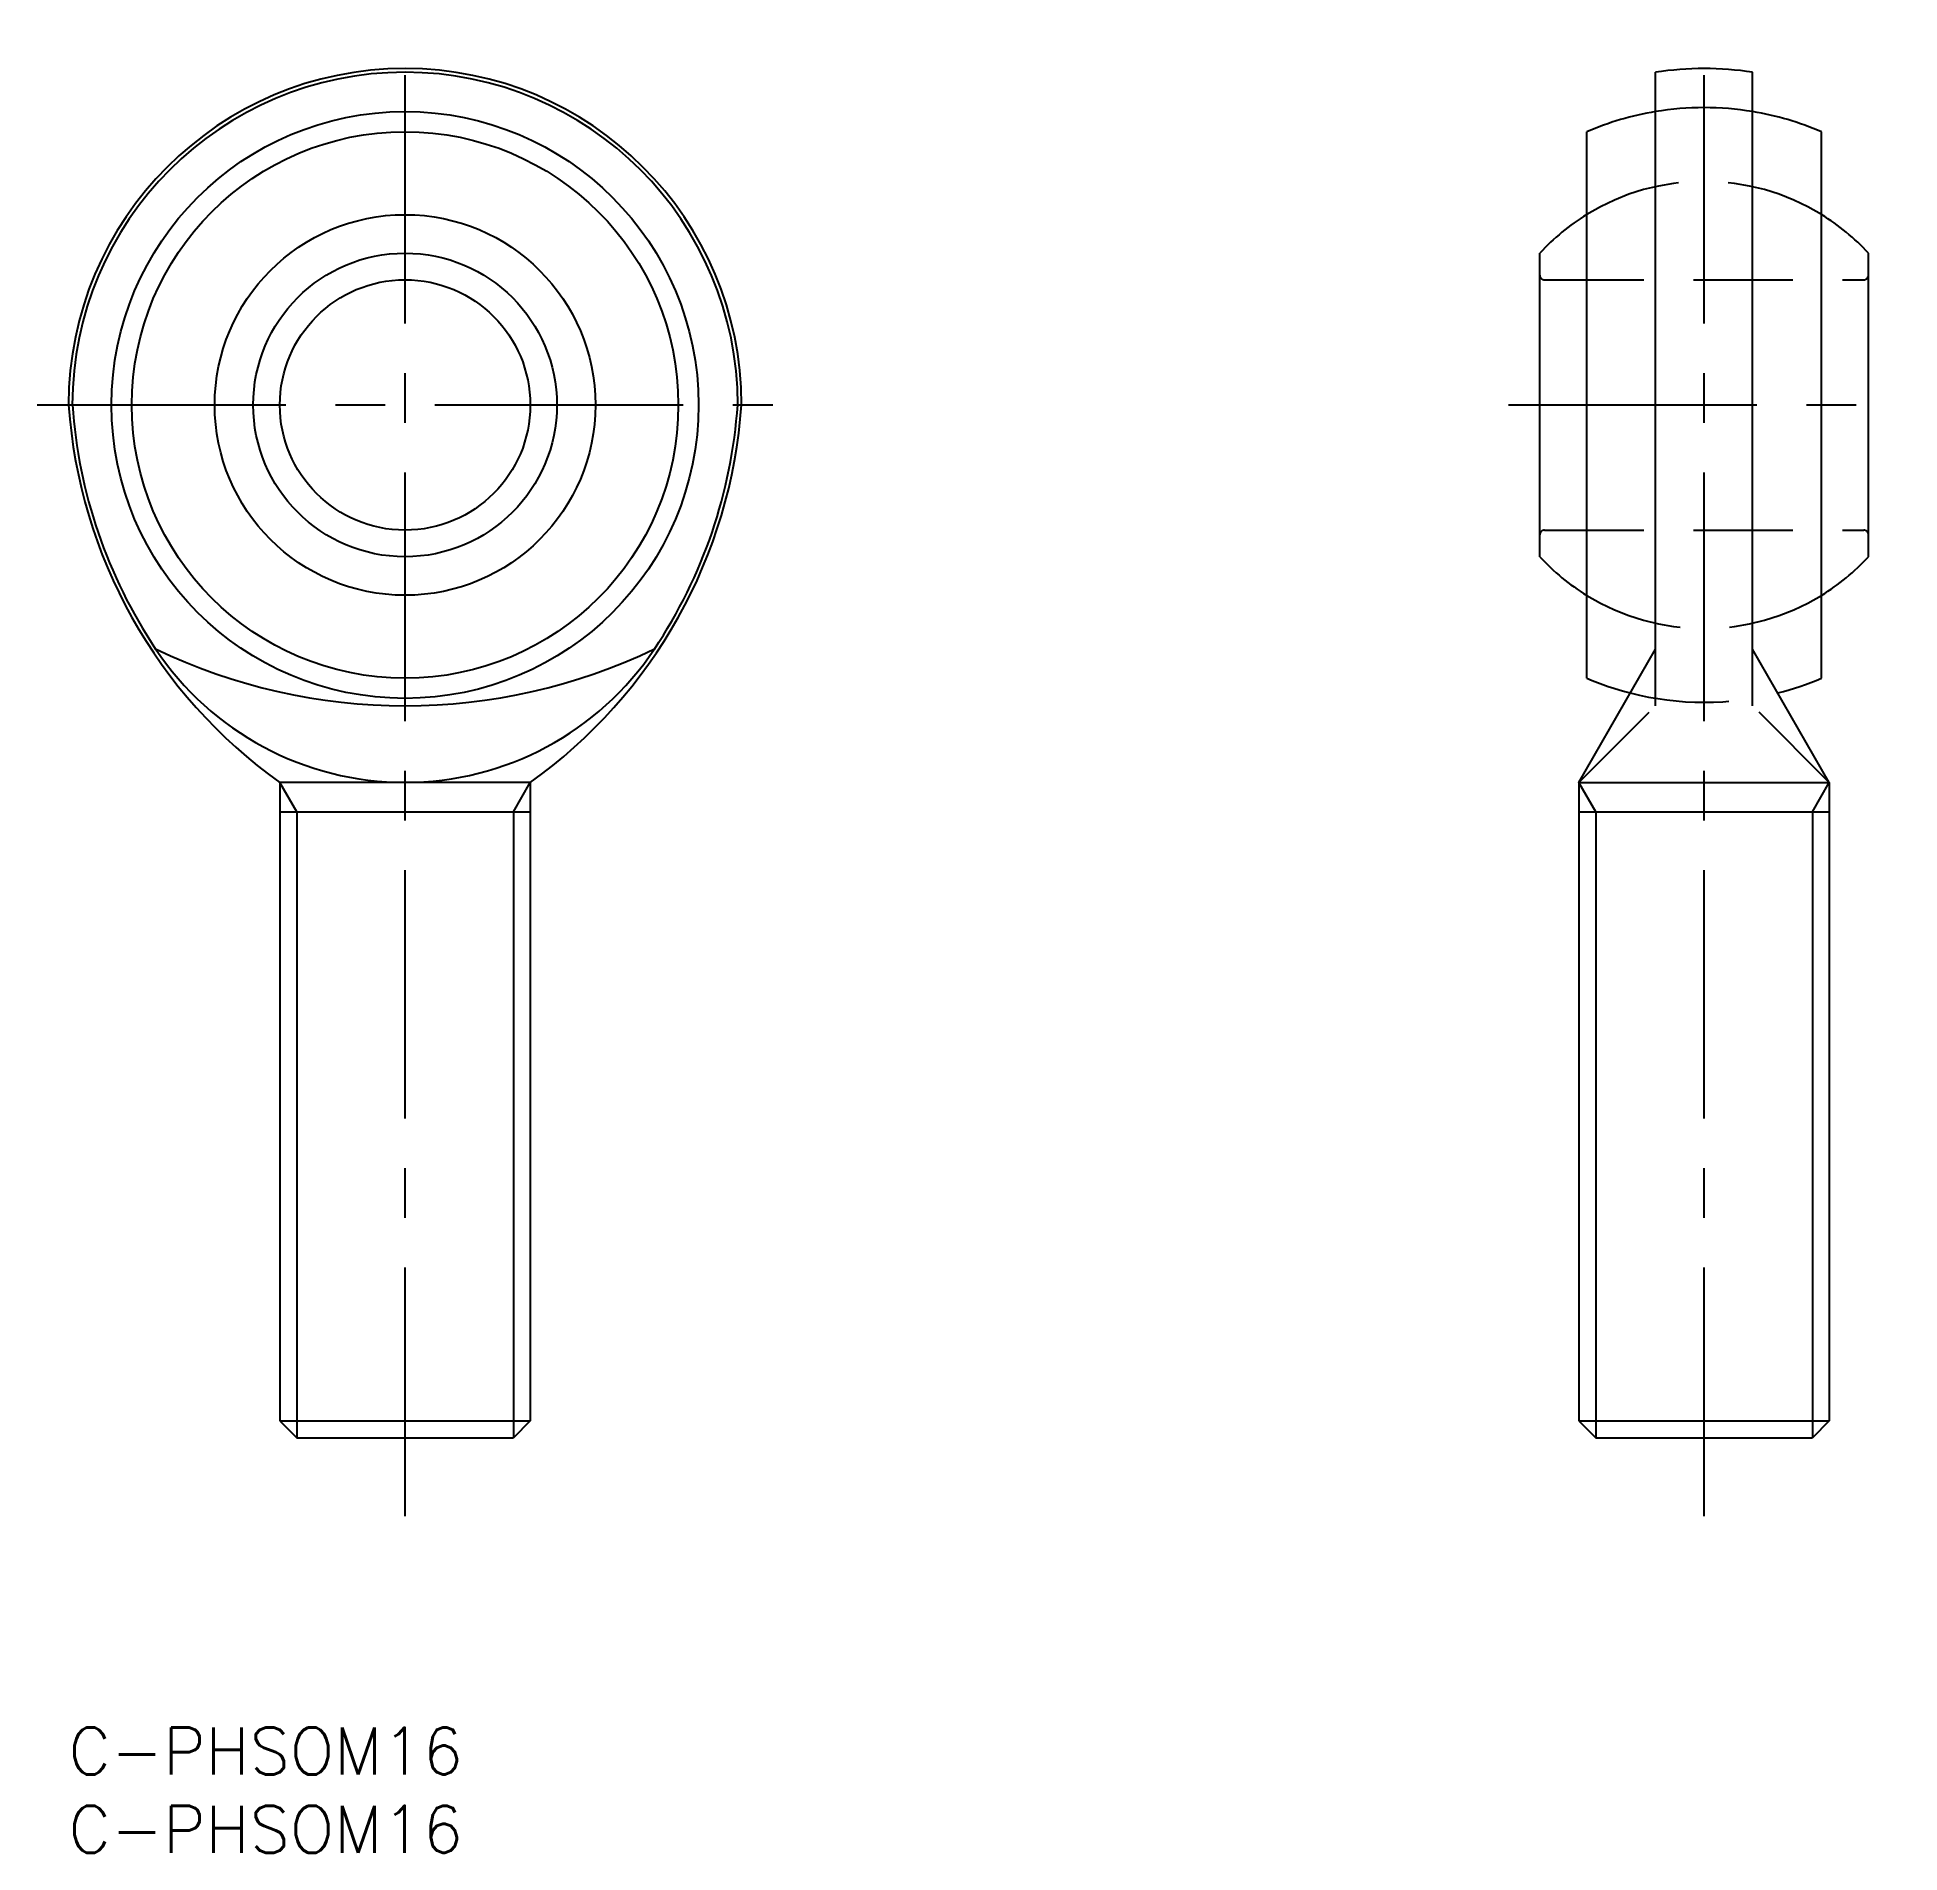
# Model space of a CAD drawing. Extents: x -2 to 117, y -8 to 108.
import ezdxf
from ezdxf.enums import TextEntityAlignment as Align

# ---------------------------------------------------------------- set-up
doc = ezdxf.new("R2010")
doc.units = 0
doc.header["$LTSCALE"] = 0.5
doc.linetypes.add('CENTER', pattern=[50.8, 31.75, -6.35, 6.35, -6.35])
doc.linetypes.add('DASHED', pattern=[19.05, 12.7, -6.35])
doc.layers.get('0').update_dxf_attribs({"linetype": 'CONTINUOUS'})
doc.layers.add('CENTER', color=1, linetype='CENTER')
doc.styles.get("Standard").update_dxf_attribs({"font": 'txt.shx', "height": 3, "bigfont": 'bigfont.shx'})

msp = doc.modelspace()

# ---------------------------------------------------------------- linework, layer by layer
at = {"color": 7, "linetype": 'CONTINUOUS'}
for p, q in [((101.4, 68.92), (101.4, 105.78)), ((107.6, 68.92), (107.6, 105.78)), ((97, 67.06), (97, 101.98)), ((112, 67.06), (112, 101.98)), ((94, 74.82), (94, 94.22)), ((115, 74.82), (115, 94.22)), ((96.5, 60.39), (101.4, 68.92)), ((112.5, 60.39), (107.6, 68.92)), ((13.5, 60.39), (13.5, 19.6)), ((29.5, 60.39), (13.5, 60.39)), ((29.5, 60.39), (29.5, 19.6)), ((96.5, 60.39), (96.5, 19.6)), ((96.5, 60.39), (112.5, 60.39)), ((112.5, 60.39), (112.5, 19.6)), ((13.5, 58.52), (29.5, 58.52)), ((96.5, 58.52), (112.5, 58.52)), ((13.5, 19.6), (29.5, 19.6)), ((13.5, 19.6), (14.58, 18.52)), ((29.5, 19.6), (28.42, 18.52)), ((96.5, 19.6), (112.5, 19.6)), ((96.5, 19.6), (97.58, 18.52)), ((112.5, 19.6), (111.42, 18.52)), ((14.58, 18.52), (28.42, 18.52)), ((97.58, 18.52), (111.42, 18.52))]:
    msp.add_line(p, q, dxfattribs=at)
at = {"color": 3, "linetype": 'DASHED'}
for p, q in [((94.3, 92.52), (114.7, 92.52)), ((94.3, 76.52), (114.7, 76.52)), ((101.4, 65.29), (101.4, 68.92)), ((107.6, 65.29), (107.6, 68.92)), ((96.5, 60.39), (101.4, 65.29)), ((112.5, 60.39), (107.6, 65.29))]:
    msp.add_line(p, q, dxfattribs=at)
at = {"color": 3, "linetype": 'CONTINUOUS'}
for p, q in [((14.58, 58.52), (13.5, 60.39)), ((28.42, 58.52), (29.5, 60.39)), ((97.58, 58.52), (96.5, 60.39)), ((111.42, 58.52), (112.5, 60.39)), ((14.58, 58.52), (14.58, 18.52)), ((28.42, 58.52), (28.42, 18.52)), ((97.58, 58.52), (97.58, 18.52)), ((111.42, 58.52), (111.42, 18.52))]:
    msp.add_line(p, q, dxfattribs=at)
at = {"color": 7, "linetype": 'CONTINUOUS'}
for radius in [18.75, 17.46, 12.16, 9.7, 8]:
    msp.add_circle((21.5, 84.52), radius, dxfattribs=at)
for centre, radius, start, end in [((21.5, 84.52), 21.5, 0, 180), ((104.5, 86.02), 20, 81.0832, 98.9168), ((21.5, 84.52), 21.26, 360, 180), ((104.5, 84.52), 19, 99.3902, 113.2496), ((104.5, 84.52), 19, 66.7504, 80.6098), ((104.5, 84.5), 14.31, 121.608, 137.2015), ((104.5, 84.5), 14.31, 42.7985, 58.392), ((32.26, 86.73), 32.33, 183.9218, 234.5396), ((32.26, 86.73), 32.09, 183.9513, 213.7013), ((10.74, 86.73), 32.33, 305.4604, 356.0782), ((10.74, 86.73), 32.09, 326.2987, 356.0487), ((104.5, 84.54), 14.31, 222.7985, 238.392), ((104.5, 84.54), 14.31, 301.608, 317.2015), ((21.5, 79.56), 19.16, 213.7013, 326.2987), ((21.5, 102.12), 36.82, 244.3475, 295.6525), ((104.5, 84.52), 19, 246.7504, 255.6333), ((104.5, 84.52), 19, 284.3667, 293.2496)]:
    msp.add_arc(centre, radius, start, end, dxfattribs=at)
at = {"color": 3, "linetype": 'DASHED'}
for centre, radius, start, end in [((104.5, 84.52), 19, 80.6098, 99.3902), ((104.5, 84.5), 14.31, 58.392, 121.608), ((94.3, 92.82), 0.3, 180, 270), ((114.7, 92.82), 0.3, 270, 0), ((94.3, 76.22), 0.3, 90, 180), ((114.7, 76.22), 0.3, 0, 90), ((104.5, 84.54), 14.31, 238.392, 301.608), ((104.5, 84.52), 19, 255.6333, 284.3667)]:
    msp.add_arc(centre, radius, start, end, dxfattribs=at)
at = {"layer": 'CENTER', "color": 1, "linetype": 'CENTER'}
for p, q in [((21.5, 13.52), (21.5, 108.02)), ((104.5, 13.52), (104.5, 108.02)), ((-2, 84.52), (45, 84.52)), ((92, 84.52), (117, 84.52))]:
    msp.add_line(p, q, dxfattribs=at)

# ---------------------------------------------------------------- texts
at = {"color": 7, "linetype": 'CONTINUOUS'}
for p in [(0, 0), (0, -5)]:
    msp.add_text('C-PHSOM16', height=3, dxfattribs=at).set_placement(p, align=Align.TOP_LEFT)

doc.saveas('drawing.dxf')
